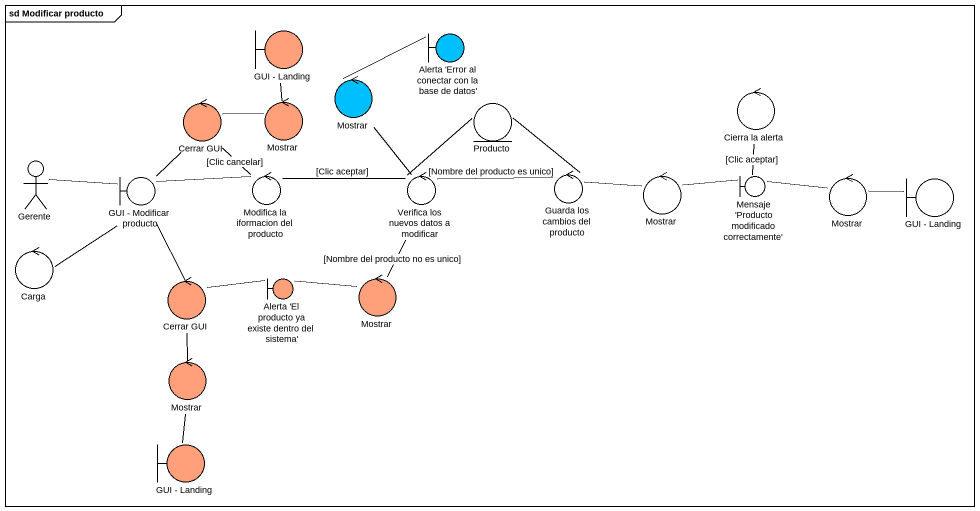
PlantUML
@startuml
mainframe sd Modificar producto
boundary "GUI - Landing" as GUI_Landing #FFA07A
boundary "Alerta 'Error al conectar con la base de datos'" as Alerta_Error_al_conectar #00BFFF
control Mostrar #00BFFF
control "Cerrar GUI" as Cerrar_GUI #FFA07A
control "Mostrar" as Mostrar_2 #FFA07A
entity Producto
control "Cierra la alerta" as Cierra_la_alerta
actor Gerente
boundary "GUI - Modificar producto" as GUI_Modificar_producto
control "Modifica la iformacion del producto" as Modifica_la_iformacion_del
control "Verifica los nuevos datos a modificar" as Verifica_los_nuevos_datos_a
control "Guarda los cambios del producto" as Guarda_los_cambios_del
control "Mostrar" as Mostrar_3
boundary "Mensaje 'Producto modificado correctamente'" as Mensaje_Producto_modificado
control "Mostrar" as Mostrar_4
boundary "GUI - Landing" as GUI_Landing_2
control Carga
boundary "Alerta 'El producto ya existe dentro del sistema'" as Alerta_El_producto_ya #FFA07A
control "Mostrar" as Mostrar_5 #FFA07A
control "Cerrar GUI" as Cerrar_GUI_2 #FFA07A
control "Mostrar" as Mostrar_6 #FFA07A
boundary "GUI - Landing" as GUI_Landing_3 #FFA07A
Mostrar -right- Alerta_Error_al_conectar
Cerrar_GUI -right- Mostrar_2
Mostrar_2 -up- GUI_Landing
Gerente -right- GUI_Modificar_producto
GUI_Modificar_producto -up- Cerrar_GUI
GUI_Modificar_producto -right- Modifica_la_iformacion_del
Modifica_la_iformacion_del -up- Cerrar_GUI : [Clic cancelar]
Modifica_la_iformacion_del -right- Verifica_los_nuevos_datos_a : [Clic aceptar]
Verifica_los_nuevos_datos_a -up- Mostrar
Verifica_los_nuevos_datos_a -up- Producto
Verifica_los_nuevos_datos_a -right- Guarda_los_cambios_del : [Nombre del producto es unico]
Verifica_los_nuevos_datos_a -- Mostrar_5 : [Nombre del producto no es unico]
Guarda_los_cambios_del -up- Producto
Guarda_los_cambios_del -right- Mostrar_3
Mostrar_3 -right- Mensaje_Producto_modificado
Mensaje_Producto_modificado -up- Cierra_la_alerta : [Clic aceptar]
Mensaje_Producto_modificado -right- Mostrar_4
Mostrar_4 -right- GUI_Landing_2
Carga -up- GUI_Modificar_producto
Alerta_El_producto_ya -left- Cerrar_GUI_2
Mostrar_5 -left- Alerta_El_producto_ya
Cerrar_GUI_2 -up- GUI_Modificar_producto
Cerrar_GUI_2 -- Mostrar_6
Mostrar_6 -- GUI_Landing_3
@enduml
